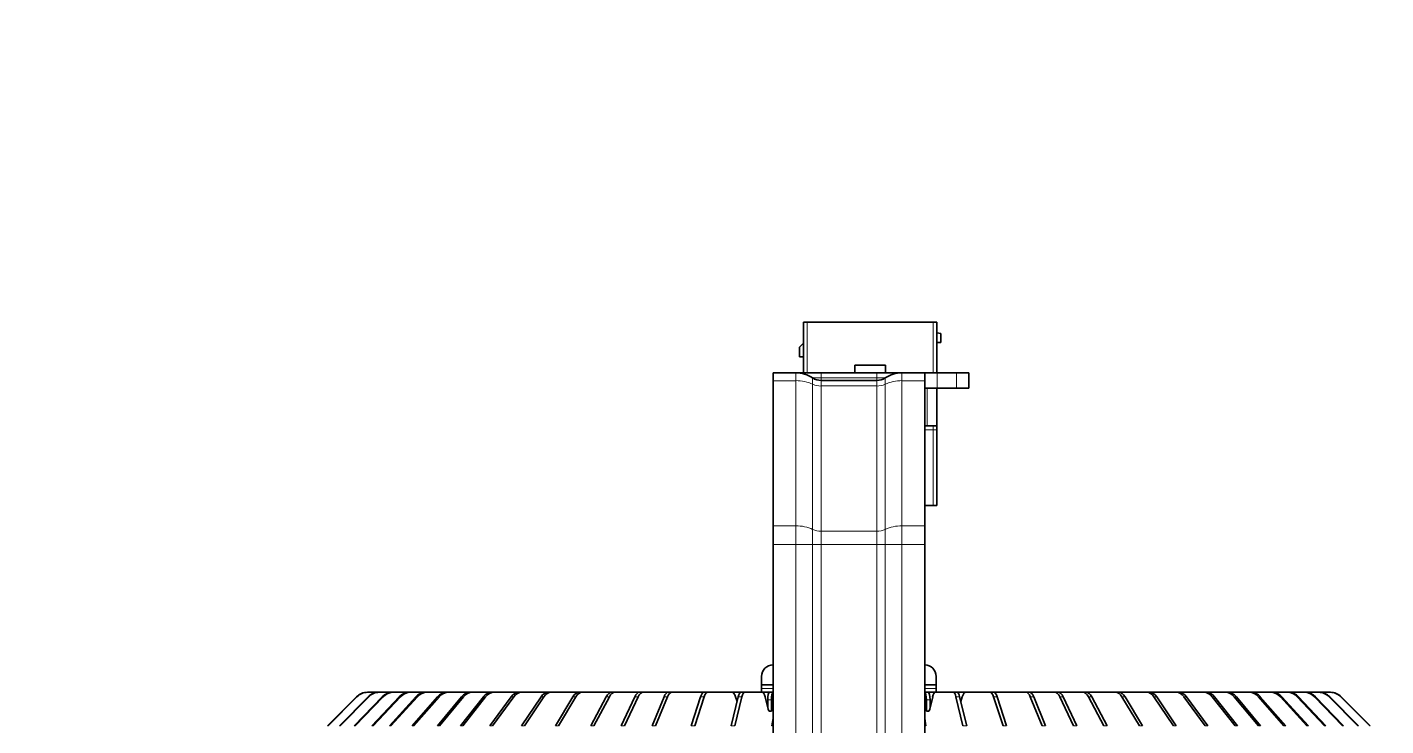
# Model space of a CAD drawing. Header units: inches. Extents: x 258415 to 640093, y 441672 to 945769.
# Drawn here: x 329174.9 to 329353.9, y 462837.5 to 462929.6 of the extents above; entities that cross this region are included whole.
import ezdxf

# ---------------------------------------------------------------- set-up
doc = ezdxf.new("R2010")
doc.units = ezdxf.units.IN
doc.header["$MEASUREMENT"] = 0
for name, color, linetype in [('CQ Light Elevation', 4, 'Continuous'), ('CQ section wall', 3, 'Continuous'), ('CQ Wall hatch_CHB', 8, 'Continuous'), ('CQ_callout', 34, 'Continuous')]:
    doc.layers.add(name, color=color, linetype=linetype)
doc.layers.add('CQ Lighting', color=5, linetype='Continuous', lineweight=0)
doc.styles.get("Standard").update_dxf_attribs({"font": 'arial.ttf'})
doc.dimstyles.get("Standard").update_dxf_attribs({"dimtxt": 0.18, "dimasz": 0.18, "dimexe": 0.18, "dimexo": 0.0625, "dimgap": 0.09, "dimtad": 0, "dimtih": 1, "dimtoh": 1, "dimdec": 4, "dimzin": 0, "dimdsep": 46, "dimtxsty": 'Standard', "dimcen": 0.09, "dimadec": 0, "dimazin": 0, "dimtfac": 1, "dimtdec": 4, "dimtofl": 0, "dimtmove": 0, "dimatfit": 3, "dimfxl": 1, "dimtolj": 1, "dimtzin": 0, "dimarcsym": 0})

# ---------------------------------------------------------------- blocks, each defined once
blk = doc.blocks.new('section c and d ff12')
at = {"layer": 'CQ Wall hatch_CHB', "ltscale": 300, "extrusion": (1.65644e-08, -2.02966e-09, 1)}
h = blk.add_hatch(dxfattribs=at)
h.set_pattern_fill('AR-CONC', color=256, scale=10, angle=-13.9714, style=0)
h.set_pattern_definition([(36.028577, (7745.6, -14615.695), (68.0890203, -23.40695), [7.5, -82.5]), (341.028577, (7745.6, -14615.695), (4.696116, 76.343932), [6, -66]), (86.480021, (7751.27, -14617.646), (72.7851354, 52.936981), [6.374019, -70.114211]), (32.212777, (7750.43, -14596.29), (99.570572, -41.829513), [11.25, -123.75]), (82.664212, (7758.72, -14599.77), (114.220033, 71.96377), [9.561034, -105.171376]), (337.21274, (7750.43, -14596.29), (114.220033, 71.96377), [9, -99]), (7.028577, (7758.923, -14603.554), (48.2040844, -53.482392), [7.5, -82.5]), (312.028577, (7758.92, -14603.55), (41.119588, 64.495185), [6, -66]), (57.480021, (7762.94, -14608.01), (89.323671, 11.012793), [6.374019, -70.114211]), (23.5285767, (7745.598, -14615.695), (9.2173322, 32.010976), [0, -65.2, 0, -67, 0, -66.25]), (353.528577, (7745.598, -14615.695), (35.0512903, 31.9228578), [0, -38.2, 0, -63.7, 0, -25.25]), (313.5285767, (7723.957, -14610.311), (51.2584374, -15.0772595), [0, -25, 0, -78, 0, -103.5]), (303.528577, (7714.253, -14607.897), (59.0102484, -4.3659754), [0, -32.5, 0, -51.8, 0, -73.5])])
h.paths.add_polyline_path([(327558.05, 463573.85), (327558.05, 463323.85), (332240.08, 463323.85), (332240.08, 463573.85)])
h.paths.add_polyline_path([(327558.05, 459623.85), (327558.05, 459373.85), (332240.08, 459373.85), (332240.08, 459623.85)])
blk = doc.blocks.new('T.HC0E0.HQ12 side 1')
at = {"layer": 'CQ Lighting', "color": 1, "lineweight": 35, "ltscale": 0.0125}
for p, q in [((441484.04, 518985.62), (441484.54, 518985.62)), ((441501.14, 518985.62), (441501.64, 518985.62)), ((441501.64, 518982.92), (441502.14, 518982.92)), ((441484.04, 518981.02), (441483.54, 518981.02)), ((441501.64, 518971.92), (441501.64, 518971.42)), ((441501.14, 518961.42), (441501.64, 518961.42))]:
    blk.add_line(p, q, dxfattribs=at)
at = {"layer": 'CQ Lighting', "color": 1, "lineweight": 35, "ltscale": 0.1675}
for p, q in [((441484.04, 518985.62), (441484.04, 518978.92)), ((441501.64, 518985.62), (441501.64, 518978.92))]:
    blk.add_line(p, q, dxfattribs=at)
at = {"layer": 'CQ Lighting', "color": 1, "lineweight": 35, "ltscale": 0.415}
blk.add_line((441484.54, 518985.62), (441501.14, 518985.62), dxfattribs=at)
at = {"layer": 'CQ Lighting', "color": 1, "lineweight": 13, "ltscale": 0.1675}
for p, q in [((441484.54, 518985.62), (441484.54, 518978.92)), ((441501.14, 518985.62), (441501.14, 518978.92))]:
    blk.add_line(p, q, dxfattribs=at)
at = {"layer": 'CQ Lighting', "color": 1, "lineweight": 35, "ltscale": 0.012718}
blk.add_line((441502.14, 518984.12), (441501.64, 518984.21), dxfattribs=at)
at = {"layer": 'CQ Lighting', "color": 1, "lineweight": 35, "ltscale": 0.03}
blk.add_line((441502.14, 518982.92), (441502.14, 518984.12), dxfattribs=at)
at = {"layer": 'CQ Lighting', "color": 1, "lineweight": 35, "ltscale": 0.017678}
blk.add_line((441483.54, 518982.32), (441484.04, 518982.82), dxfattribs=at)
at = {"layer": 'CQ Lighting', "color": 1, "lineweight": 35, "ltscale": 0.0325}
blk.add_line((441483.54, 518981.02), (441483.54, 518982.32), dxfattribs=at)
at = {"layer": 'CQ Lighting', "color": 1, "lineweight": 35, "ltscale": 0.006126}
blk.add_line((441491.08, 518979.92), (441490.84, 518979.92), dxfattribs=at)
at = {"layer": 'CQ Lighting', "color": 1, "lineweight": 35, "ltscale": 0.025}
for p, q in [((441490.84, 518978.92), (441490.84, 518979.92)), ((441494.84, 518978.92), (441494.84, 518979.92)), ((441482.84, 518978.92), (441483.84, 518978.92)), ((441501.84, 518978.92), (441502.84, 518978.92))]:
    blk.add_line(p, q, dxfattribs=at)
at = {"layer": 'CQ Lighting', "color": 1, "lineweight": 35, "ltscale": 0.093874}
blk.add_line((441494.84, 518979.92), (441491.08, 518979.92), dxfattribs=at)
at = {"layer": 'CQ Lighting', "color": 1, "lineweight": 35, "ltscale": 0.075295}
for p, q in [((441483.05, 518978.92), (441480.04, 518978.92)), ((441500.04, 518978.92), (441497.03, 518978.92))]:
    blk.add_line(p, q, dxfattribs=at)
at = {"layer": 'CQ Lighting', "color": 1, "lineweight": 35, "ltscale": 0.025628}
for p, q in [((441480.04, 518977.89), (441480.04, 518978.92)), ((441500.04, 518977.89), (441500.04, 518978.92))]:
    blk.add_line(p, q, dxfattribs=at)
at = {"layer": 'CQ Lighting', "color": 1, "lineweight": 13, "ltscale": 0.075295}
for p, q in [((441480.04, 518977.89), (441483.05, 518977.89)), ((441497.03, 518977.89), (441500.04, 518977.89)), ((441483.05, 518958.77), (441480.04, 518958.77)), ((441500.04, 518958.77), (441497.03, 518958.77)), ((441480.04, 518956.3), (441483.05, 518956.3)), ((441497.03, 518956.3), (441500.04, 518956.3))]:
    blk.add_line(p, q, dxfattribs=at)
at = {"layer": 'CQ Lighting', "color": 1, "lineweight": 35, "ltscale": 0.478033}
for p, q in [((441480.04, 518977.89), (441480.04, 518958.77)), ((441500.04, 518977.89), (441500.04, 518958.77))]:
    blk.add_line(p, q, dxfattribs=at)
at = {"layer": 'CQ Lighting', "color": 1, "lineweight": 35, "ltscale": 0.082916}
for p, q in [((441486.37, 518978.92), (441483.05, 518978.92)), ((441497.03, 518978.92), (441493.71, 518978.92))]:
    blk.add_line(p, q, dxfattribs=at)
at = {"layer": 'CQ Lighting', "color": 1, "lineweight": 13, "ltscale": 0.025628}
for p, q in [((441483.05, 518978.92), (441483.05, 518977.89)), ((441497.03, 518977.89), (441497.03, 518978.92))]:
    blk.add_line(p, q, dxfattribs=at)
at = {"layer": 'CQ Lighting', "color": 1, "lineweight": 13, "ltscale": 0.478033}
for p, q in [((441483.05, 518977.89), (441483.05, 518958.77)), ((441497.03, 518958.77), (441497.03, 518977.89)), ((441485.26, 518977.42), (441485.26, 518958.3)), ((441486.37, 518958.06), (441486.37, 518977.19)), ((441493.71, 518977.19), (441493.71, 518958.06)), ((441494.82, 518958.3), (441494.82, 518977.42))]:
    blk.add_line(p, q, dxfattribs=at)
at = {"layer": 'CQ Lighting', "color": 1, "lineweight": 35, "ltscale": 0.005}
blk.add_line((441483.84, 518978.92), (441484.04, 518978.92), dxfattribs=at)
at = {"layer": 'CQ Lighting', "color": 1, "lineweight": 13, "ltscale": 0.027639}
for p, q in [((441486.37, 518978.25), (441485.26, 518978.25)), ((441494.82, 518978.25), (441493.71, 518978.25))]:
    blk.add_line(p, q, dxfattribs=at)
at = {"layer": 'CQ Lighting', "color": 1, "lineweight": 13, "ltscale": 0.020749}
for p, q in [((441485.26, 518978.25), (441485.26, 518977.42)), ((441494.82, 518977.42), (441494.82, 518978.25))]:
    blk.add_line(p, q, dxfattribs=at)
at = {"layer": 'CQ Lighting', "color": 1, "lineweight": 13, "ltscale": 0.016667}
for p, q in [((441486.37, 518978.25), (441486.37, 518978.92)), ((441493.71, 518978.25), (441493.71, 518978.92))]:
    blk.add_line(p, q, dxfattribs=at)
at = {"layer": 'CQ Lighting', "color": 1, "lineweight": 35, "ltscale": 0.183578}
for p, q in [((441493.71, 518978.92), (441486.37, 518978.92)), ((441486.37, 518977.92), (441493.71, 518977.92))]:
    blk.add_line(p, q, dxfattribs=at)
at = {"layer": 'CQ Lighting', "color": 1, "lineweight": 13, "ltscale": 0.008333}
for p, q in [((441486.37, 518978.25), (441486.37, 518977.92)), ((441493.71, 518978.25), (441493.71, 518977.92))]:
    blk.add_line(p, q, dxfattribs=at)
at = {"layer": 'CQ Lighting', "color": 1, "lineweight": 13, "ltscale": 0.183578}
for p, q in [((441493.71, 518978.25), (441486.37, 518978.25)), ((441486.37, 518977.19), (441493.71, 518977.19)), ((441486.37, 518958.06), (441493.71, 518958.06)), ((441486.37, 518956.3), (441493.71, 518956.3))]:
    blk.add_line(p, q, dxfattribs=at)
at = {"layer": 'CQ Lighting', "color": 1, "lineweight": 13, "ltscale": 0.018306}
for p, q in [((441486.37, 518977.92), (441486.37, 518977.19)), ((441493.71, 518977.19), (441493.71, 518977.92))]:
    blk.add_line(p, q, dxfattribs=at)
at = {"layer": 'CQ Lighting', "color": 1, "lineweight": 35, "ltscale": 0.040192}
for p, q in [((441501.65, 518978.92), (441500.04, 518978.92)), ((441505.84, 518978.92), (441504.23, 518978.92)), ((441501.65, 518976.92), (441500.04, 518976.92)), ((441505.84, 518976.92), (441504.23, 518976.92))]:
    blk.add_line(p, q, dxfattribs=at)
at = {"layer": 'CQ Lighting', "color": 1, "lineweight": 35, "ltscale": 0.004808}
blk.add_line((441501.65, 518978.92), (441501.84, 518978.92), dxfattribs=at)
at = {"layer": 'CQ Lighting', "color": 1, "lineweight": 13, "ltscale": 0.05}
for p, q in [((441501.65, 518976.92), (441501.65, 518978.92)), ((441504.23, 518976.92), (441504.23, 518978.92))]:
    blk.add_line(p, q, dxfattribs=at)
at = {"layer": 'CQ Lighting', "color": 1, "lineweight": 35, "ltscale": 0.064615}
for p, q in [((441501.65, 518978.92), (441504.23, 518978.92)), ((441501.65, 518976.92), (441504.23, 518976.92))]:
    blk.add_line(p, q, dxfattribs=at)
at = {"layer": 'CQ Lighting', "color": 1, "lineweight": 35, "ltscale": 0.05}
blk.add_line((441505.84, 518976.92), (441505.84, 518978.92), dxfattribs=at)
at = {"layer": 'CQ Lighting', "color": 1, "lineweight": 13, "ltscale": 0.125}
blk.add_line((441500.35, 518971.92), (441500.35, 518976.92), dxfattribs=at)
at = {"layer": 'CQ Lighting', "color": 1, "lineweight": 35, "ltscale": 0.125}
blk.add_line((441501.64, 518971.92), (441501.64, 518976.92), dxfattribs=at)
at = {"layer": 'CQ Lighting', "color": 1, "lineweight": 35, "ltscale": 0.007833}
blk.add_line((441500.35, 518971.92), (441500.04, 518971.92), dxfattribs=at)
at = {"layer": 'CQ Lighting', "color": 1, "lineweight": 13, "ltscale": 0.027501}
blk.add_line((441501.14, 518971.42), (441500.04, 518971.42), dxfattribs=at)
at = {"layer": 'CQ Lighting', "color": 1, "lineweight": 35, "ltscale": 0.032167}
blk.add_line((441501.64, 518971.92), (441500.35, 518971.92), dxfattribs=at)
at = {"layer": 'CQ Lighting', "color": 1, "lineweight": 13, "ltscale": 0.0125}
for p in [(441501.14, 518971.92), (441501.64, 518971.42)]:
    blk.add_line(p, (441501.14, 518971.42), dxfattribs=at)
at = {"layer": 'CQ Lighting', "color": 1, "lineweight": 13, "ltscale": 0.25}
blk.add_line((441501.14, 518971.42), (441501.14, 518961.42), dxfattribs=at)
at = {"layer": 'CQ Lighting', "color": 1, "lineweight": 35, "ltscale": 0.25}
blk.add_line((441501.64, 518971.42), (441501.64, 518961.42), dxfattribs=at)
at = {"layer": 'CQ Lighting', "color": 1, "lineweight": 35, "ltscale": 0.027501}
blk.add_line((441500.04, 518961.42), (441501.14, 518961.42), dxfattribs=at)
at = {"layer": 'CQ Lighting', "color": 1, "lineweight": 35, "ltscale": 0.061872}
for p, q in [((441480.04, 518956.3), (441480.04, 518958.77)), ((441500.04, 518956.3), (441500.04, 518958.77))]:
    blk.add_line(p, q, dxfattribs=at)
at = {"layer": 'CQ Lighting', "color": 1, "lineweight": 13, "ltscale": 0.061872}
for p, q in [((441483.05, 518958.77), (441483.05, 518956.3)), ((441497.03, 518956.3), (441497.03, 518958.77))]:
    blk.add_line(p, q, dxfattribs=at)
at = {"layer": 'CQ Lighting', "color": 1, "lineweight": 13, "ltscale": 0.050093}
for p, q in [((441485.26, 518958.3), (441485.26, 518956.3)), ((441494.82, 518956.3), (441494.82, 518958.3))]:
    blk.add_line(p, q, dxfattribs=at)
at = {"layer": 'CQ Lighting', "color": 1, "lineweight": 13, "ltscale": 0.044194}
for p, q in [((441486.37, 518958.06), (441486.37, 518956.3)), ((441493.71, 518956.3), (441493.71, 518958.06))]:
    blk.add_line(p, q, dxfattribs=at)
at = {"layer": 'CQ Lighting', "color": 1, "lineweight": 35}
for p, q in [((441480.04, 518956.3), (441480.04, 518875.92)), ((441500.04, 518875.92), (441500.04, 518956.3))]:
    blk.add_line(p, q, dxfattribs=at)
at = {"layer": 'CQ Lighting', "color": 1, "lineweight": 13, "ltscale": 0.055279}
for p, q in [((441485.26, 518956.3), (441483.05, 518956.3)), ((441497.03, 518956.3), (441494.82, 518956.3))]:
    blk.add_line(p, q, dxfattribs=at)
at = {"layer": 'CQ Lighting', "color": 1, "lineweight": 13}
for p, q in [((441483.05, 518956.3), (441483.05, 518925.75)), ((441485.26, 518956.3), (441485.26, 518925.75)), ((441486.37, 518925.75), (441486.37, 518956.3)), ((441493.71, 518956.3), (441493.71, 518925.75)), ((441494.82, 518925.75), (441494.82, 518956.3)), ((441497.03, 518925.75), (441497.03, 518956.3))]:
    blk.add_line(p, q, dxfattribs=at)
at = {"layer": 'CQ Lighting', "color": 1, "lineweight": 13, "ltscale": 0.027637}
for p, q in [((441485.26, 518956.3), (441486.37, 518956.3)), ((441493.71, 518956.3), (441494.82, 518956.3))]:
    blk.add_line(p, q, dxfattribs=at)
at = {"layer": 'CQ Lighting', "color": 1, "lineweight": 35, "ltscale": 0.0275}
for p, q in [((441478.54, 518937.82), (441478.54, 518938.92)), ((441501.54, 518938.92), (441501.54, 518937.82))]:
    blk.add_line(p, q, dxfattribs=at)
at = {"layer": 'CQ Lighting', "color": 1, "lineweight": 35, "ltscale": 0.001089}
for p, q in [((441426.61, 518936.82), (441426.57, 518936.82)), ((441553.47, 518936.82), (441553.51, 518936.82))]:
    blk.add_line(p, q, dxfattribs=at)
at = {"layer": 'CQ Lighting', "color": 1, "lineweight": 35, "ltscale": 0.036159}
for p, q in [((441428.06, 518936.82), (441426.61, 518936.82)), ((441552.02, 518936.82), (441553.47, 518936.82))]:
    blk.add_line(p, q, dxfattribs=at)
at = {"layer": 'CQ Lighting', "color": 1, "lineweight": 35, "ltscale": 0.002171}
for p, q in [((441428.14, 518936.82), (441428.06, 518936.82)), ((441551.94, 518936.82), (441552.02, 518936.82))]:
    blk.add_line(p, q, dxfattribs=at)
at = {"layer": 'CQ Lighting', "color": 1, "lineweight": 35, "ltscale": 0.044035}
for p, q in [((441429.91, 518936.82), (441428.14, 518936.82)), ((441550.17, 518936.82), (441551.94, 518936.82))]:
    blk.add_line(p, q, dxfattribs=at)
at = {"layer": 'CQ Lighting', "color": 1, "lineweight": 35, "ltscale": 0.003235}
for p, q in [((441430.03, 518936.82), (441429.91, 518936.82)), ((441550.04, 518936.82), (441550.17, 518936.82))]:
    blk.add_line(p, q, dxfattribs=at)
at = {"layer": 'CQ Lighting', "color": 1, "lineweight": 35, "ltscale": 0.051704}
for p, q in [((441432.1, 518936.82), (441430.03, 518936.82)), ((441547.98, 518936.82), (441550.04, 518936.82))]:
    blk.add_line(p, q, dxfattribs=at)
at = {"layer": 'CQ Lighting', "color": 1, "lineweight": 35, "ltscale": 0.004275}
blk.add_line((441432.27, 518936.82), (441432.1, 518936.82), dxfattribs=at)
at = {"layer": 'CQ Lighting', "color": 1, "lineweight": 35, "ltscale": 0.119439}
for p, q in [((441437.05, 518936.82), (441432.27, 518936.82)), ((441543.03, 518936.82), (441547.81, 518936.82))]:
    blk.add_line(p, q, dxfattribs=at)
at = {"layer": 'CQ Lighting', "color": 1, "lineweight": 35, "ltscale": 0.005084}
for p, q in [((441434.47, 518936.82), (441434.26, 518936.82)), ((441545.61, 518936.82), (441545.81, 518936.82))]:
    blk.add_line(p, q, dxfattribs=at)
at = {"layer": 'CQ Lighting', "color": 1, "lineweight": 35, "ltscale": 0.14194}
blk.add_line((441440.15, 518936.82), (441434.47, 518936.82), dxfattribs=at)
at = {"layer": 'CQ Lighting', "color": 1, "lineweight": 35, "ltscale": 0.00606}
for p, q in [((441437.29, 518936.82), (441437.05, 518936.82)), ((441542.79, 518936.82), (441543.03, 518936.82))]:
    blk.add_line(p, q, dxfattribs=at)
at = {"layer": 'CQ Lighting', "color": 1, "lineweight": 35, "ltscale": 0.141899}
for p, q in [((441442.97, 518936.82), (441437.29, 518936.82)), ((441537.11, 518936.82), (441542.79, 518936.82))]:
    blk.add_line(p, q, dxfattribs=at)
at = {"layer": 'CQ Lighting', "color": 1, "lineweight": 35, "ltscale": 0.00699}
for p, q in [((441440.42, 518936.82), (441440.15, 518936.82)), ((441539.65, 518936.82), (441539.93, 518936.82))]:
    blk.add_line(p, q, dxfattribs=at)
at = {"layer": 'CQ Lighting', "color": 1, "lineweight": 35, "ltscale": 0.204008}
for p, q in [((441448.58, 518936.82), (441440.42, 518936.82)), ((441531.49, 518936.82), (441539.65, 518936.82))]:
    blk.add_line(p, q, dxfattribs=at)
at = {"layer": 'CQ Lighting', "color": 1, "lineweight": 35, "ltscale": 0.007696}
for p, q in [((441443.28, 518936.82), (441442.97, 518936.82)), ((441536.8, 518936.82), (441537.11, 518936.82))]:
    blk.add_line(p, q, dxfattribs=at)
at = {"layer": 'CQ Lighting', "color": 1, "lineweight": 35, "ltscale": 0.193913}
for p, q in [((441451.03, 518936.82), (441443.28, 518936.82)), ((441529.04, 518936.82), (441536.8, 518936.82))]:
    blk.add_line(p, q, dxfattribs=at)
at = {"layer": 'CQ Lighting', "color": 1, "lineweight": 35, "ltscale": 0.008525}
for p, q in [((441446.91, 518936.82), (441446.57, 518936.82)), ((441533.17, 518936.82), (441533.51, 518936.82))]:
    blk.add_line(p, q, dxfattribs=at)
at = {"layer": 'CQ Lighting', "color": 1, "lineweight": 35, "ltscale": 0.179971}
for p, q in [((441454.11, 518936.82), (441446.91, 518936.82)), ((441525.97, 518936.82), (441533.17, 518936.82))]:
    blk.add_line(p, q, dxfattribs=at)
at = {"layer": 'CQ Lighting', "color": 1, "lineweight": 35, "ltscale": 0.009289}
for p, q in [((441450.79, 518936.82), (441450.42, 518936.82)), ((441529.29, 518936.82), (441529.66, 518936.82))]:
    blk.add_line(p, q, dxfattribs=at)
at = {"layer": 'CQ Lighting', "color": 1, "lineweight": 35, "ltscale": 0.164659}
for p, q in [((441457.38, 518936.82), (441450.79, 518936.82)), ((441522.7, 518936.82), (441529.29, 518936.82))]:
    blk.add_line(p, q, dxfattribs=at)
at = {"layer": 'CQ Lighting', "color": 1, "lineweight": 35, "ltscale": 0.009983}
for p, q in [((441454.9, 518936.82), (441454.5, 518936.82)), ((441525.18, 518936.82), (441525.58, 518936.82))]:
    blk.add_line(p, q, dxfattribs=at)
at = {"layer": 'CQ Lighting', "color": 1, "lineweight": 35, "ltscale": 0.148094}
for p, q in [((441460.82, 518936.82), (441454.9, 518936.82)), ((441519.25, 518936.82), (441525.18, 518936.82))]:
    blk.add_line(p, q, dxfattribs=at)
at = {"layer": 'CQ Lighting', "color": 1, "lineweight": 35, "ltscale": 0.010601}
for p, q in [((441459.22, 518936.82), (441458.79, 518936.82)), ((441520.86, 518936.82), (441521.29, 518936.82))]:
    blk.add_line(p, q, dxfattribs=at)
at = {"layer": 'CQ Lighting', "color": 1, "lineweight": 35, "ltscale": 0.130402}
for p, q in [((441464.43, 518936.82), (441459.22, 518936.82)), ((441515.65, 518936.82), (441520.86, 518936.82))]:
    blk.add_line(p, q, dxfattribs=at)
at = {"layer": 'CQ Lighting', "color": 1, "lineweight": 35, "ltscale": 0.011037}
for p, q in [((441462.91, 518936.82), (441462.47, 518936.82)), ((441517.17, 518936.82), (441517.61, 518936.82))]:
    blk.add_line(p, q, dxfattribs=at)
at = {"layer": 'CQ Lighting', "color": 1, "lineweight": 35, "ltscale": 0.115527}
for p, q in [((441467.53, 518936.82), (441462.91, 518936.82)), ((441512.55, 518936.82), (441517.17, 518936.82))]:
    blk.add_line(p, q, dxfattribs=at)
at = {"layer": 'CQ Lighting', "color": 1, "lineweight": 35, "ltscale": 0.011419}
for p, q in [((441466.71, 518936.82), (441466.25, 518936.82)), ((441513.37, 518936.82), (441513.83, 518936.82))]:
    blk.add_line(p, q, dxfattribs=at)
at = {"layer": 'CQ Lighting', "color": 1, "lineweight": 35, "ltscale": 0.100089}
for p, q in [((441470.71, 518936.82), (441466.71, 518936.82)), ((441509.37, 518936.82), (441513.37, 518936.82))]:
    blk.add_line(p, q, dxfattribs=at)
at = {"layer": 'CQ Lighting', "color": 1, "lineweight": 35, "ltscale": 0.006295}
for p, q in [((441470.96, 518936.82), (441470.71, 518936.82)), ((441470.96, 518936.82), (441470.71, 518936.82)), ((441470.96, 518936.82), (441470.71, 518936.82)), ((441470.96, 518936.82), (441470.71, 518936.82)), ((441470.96, 518936.82), (441470.71, 518936.82)), ((441470.96, 518936.82), (441470.71, 518936.82)), ((441470.96, 518936.82), (441470.71, 518936.82)), ((441470.96, 518936.82), (441470.71, 518936.82)), ((441470.96, 518936.82), (441470.71, 518936.82)), ((441470.96, 518936.82), (441470.71, 518936.82)), ((441470.96, 518936.82), (441470.71, 518936.82)), ((441470.96, 518936.82), (441470.71, 518936.82)), ((441470.96, 518936.82), (441470.71, 518936.82)), ((441509.12, 518936.82), (441509.37, 518936.82)), ((441509.12, 518936.82), (441509.37, 518936.82)), ((441509.12, 518936.82), (441509.37, 518936.82)), ((441509.12, 518936.82), (441509.37, 518936.82)), ((441509.12, 518936.82), (441509.37, 518936.82))]:
    blk.add_line(p, q, dxfattribs=at)
at = {"layer": 'CQ Lighting', "color": 1, "lineweight": 35, "ltscale": 0.011819}
for p, q in [((441471.43, 518936.82), (441470.96, 518936.82)), ((441508.64, 518936.82), (441509.12, 518936.82))]:
    blk.add_line(p, q, dxfattribs=at)
at = {"layer": 'CQ Lighting', "color": 1, "lineweight": 35, "ltscale": 0.080116}
for p, q in [((441474.64, 518936.82), (441471.43, 518936.82)), ((441505.44, 518936.82), (441508.64, 518936.82))]:
    blk.add_line(p, q, dxfattribs=at)
at = {"layer": 'CQ Lighting', "color": 1, "lineweight": 35, "ltscale": 0.028757}
for p, q in [((441475.79, 518936.82), (441474.64, 518936.82)), ((441475.79, 518936.82), (441474.64, 518936.82)), ((441475.79, 518936.82), (441474.64, 518936.82)), ((441475.79, 518936.82), (441474.64, 518936.82)), ((441475.79, 518936.82), (441474.64, 518936.82)), ((441475.79, 518936.82), (441474.64, 518936.82)), ((441475.79, 518936.82), (441474.64, 518936.82)), ((441475.79, 518936.82), (441474.64, 518936.82)), ((441475.79, 518936.82), (441474.64, 518936.82)), ((441475.79, 518936.82), (441474.64, 518936.82)), ((441475.79, 518936.82), (441474.64, 518936.82)), ((441475.79, 518936.82), (441474.64, 518936.82)), ((441475.79, 518936.82), (441474.64, 518936.82)), ((441475.79, 518936.82), (441474.64, 518936.82)), ((441504.29, 518936.82), (441505.44, 518936.82)), ((441504.29, 518936.82), (441505.44, 518936.82)), ((441504.29, 518936.82), (441505.44, 518936.82)), ((441504.29, 518936.82), (441505.44, 518936.82)), ((441504.29, 518936.82), (441505.44, 518936.82)), ((441504.29, 518936.82), (441505.44, 518936.82)), ((441504.29, 518936.82), (441505.44, 518936.82)), ((441504.29, 518936.82), (441505.44, 518936.82)), ((441504.29, 518936.82), (441505.44, 518936.82)), ((441504.29, 518936.82), (441505.44, 518936.82)), ((441504.29, 518936.82), (441505.44, 518936.82))]:
    blk.add_line(p, q, dxfattribs=at)
at = {"layer": 'CQ Lighting', "color": 1, "lineweight": 35, "ltscale": 0.012129}
for p, q in [((441476.27, 518936.82), (441475.79, 518936.82)), ((441503.8, 518936.82), (441504.29, 518936.82))]:
    blk.add_line(p, q, dxfattribs=at)
at = {"layer": 'CQ Lighting', "color": 1, "lineweight": 35, "ltscale": 0.059532}
for p, q in [((441478.66, 518936.82), (441476.27, 518936.82)), ((441501.42, 518936.82), (441503.8, 518936.82))]:
    blk.add_line(p, q, dxfattribs=at)
at = {"layer": 'CQ Lighting', "color": 1, "lineweight": 35, "ltscale": 0.012064}
for p, q in [((441478.54, 518937.34), (441478.54, 518937.82)), ((441501.54, 518937.82), (441501.54, 518937.34))]:
    blk.add_line(p, q, dxfattribs=at)
at = {"layer": 'CQ Lighting', "color": 1, "lineweight": 35, "ltscale": 0.037499}
blk.add_line((441478.54, 518937.82), (441480.04, 518937.82), dxfattribs=at)
at = {"layer": 'CQ Lighting', "color": 1, "lineweight": 13, "ltscale": 0.037499}
blk.add_line((441478.54, 518937.34), (441480.04, 518937.34), dxfattribs=at)
at = {"layer": 'CQ Lighting', "color": 1, "lineweight": 35, "ltscale": 0.012936}
blk.add_line((441478.54, 518937.34), (441478.54, 518936.82), dxfattribs=at)
at = {"layer": 'CQ Lighting', "color": 1, "lineweight": 35, "ltscale": 0.034601}
blk.add_line((441480.04, 518936.82), (441478.66, 518936.82), dxfattribs=at)
blk.add_line((441480.04, 518936.82), (441478.66, 518936.82), dxfattribs=at)
blk.add_line((441480.04, 518936.82), (441478.66, 518936.82), dxfattribs=at)
blk.add_line((441480.04, 518936.82), (441478.66, 518936.82), dxfattribs=at)
blk.add_line((441480.04, 518936.82), (441478.66, 518936.82), dxfattribs=at)
blk.add_line((441480.04, 518936.82), (441478.66, 518936.82), dxfattribs=at)
blk.add_line((441480.04, 518936.82), (441478.66, 518936.82), dxfattribs=at)
blk.add_line((441480.04, 518936.82), (441478.66, 518936.82), dxfattribs=at)
blk.add_line((441480.04, 518936.82), (441478.66, 518936.82), dxfattribs=at)
blk.add_line((441480.04, 518936.82), (441478.66, 518936.82), dxfattribs=at)
blk.add_line((441480.04, 518936.82), (441478.66, 518936.82), dxfattribs=at)
blk.add_line((441480.04, 518936.82), (441478.66, 518936.82), dxfattribs=at)
blk.add_line((441480.04, 518936.82), (441478.66, 518936.82), dxfattribs=at)
blk.add_line((441480.04, 518936.82), (441478.66, 518936.82), dxfattribs=at)
blk.add_line((441480.04, 518936.82), (441478.66, 518936.82), dxfattribs=at)
at = {"layer": 'CQ Lighting', "color": 1, "lineweight": 35, "ltscale": 0.011479}
blk.add_line((441479.58, 518936.82), (441480.04, 518936.82), dxfattribs=at)
at = {"layer": 'CQ Lighting', "color": 1, "lineweight": 35, "ltscale": 0.037501}
blk.add_line((441500.04, 518937.82), (441501.54, 518937.82), dxfattribs=at)
at = {"layer": 'CQ Lighting', "color": 1, "lineweight": 13, "ltscale": 0.037501}
blk.add_line((441500.04, 518937.34), (441501.54, 518937.34), dxfattribs=at)
at = {"layer": 'CQ Lighting', "color": 1, "lineweight": 35, "ltscale": 0.034602}
blk.add_line((441500.04, 518936.82), (441501.42, 518936.82), dxfattribs=at)
blk.add_line((441500.04, 518936.82), (441501.42, 518936.82), dxfattribs=at)
blk.add_line((441500.04, 518936.82), (441501.42, 518936.82), dxfattribs=at)
blk.add_line((441500.04, 518936.82), (441501.42, 518936.82), dxfattribs=at)
blk.add_line((441500.04, 518936.82), (441501.42, 518936.82), dxfattribs=at)
blk.add_line((441500.04, 518936.82), (441501.42, 518936.82), dxfattribs=at)
blk.add_line((441500.04, 518936.82), (441501.42, 518936.82), dxfattribs=at)
blk.add_line((441500.04, 518936.82), (441501.42, 518936.82), dxfattribs=at)
blk.add_line((441500.04, 518936.82), (441501.42, 518936.82), dxfattribs=at)
blk.add_line((441500.04, 518936.82), (441501.42, 518936.82), dxfattribs=at)
blk.add_line((441500.04, 518936.82), (441501.42, 518936.82), dxfattribs=at)
blk.add_line((441500.04, 518936.82), (441501.42, 518936.82), dxfattribs=at)
blk.add_line((441500.04, 518936.82), (441501.42, 518936.82), dxfattribs=at)
blk.add_line((441500.04, 518936.82), (441501.42, 518936.82), dxfattribs=at)
blk.add_line((441500.04, 518936.82), (441501.42, 518936.82), dxfattribs=at)
at = {"layer": 'CQ Lighting', "color": 1, "lineweight": 35, "ltscale": 0.01148}
blk.add_line((441500.5, 518936.82), (441500.04, 518936.82), dxfattribs=at)
at = {"layer": 'CQ Lighting', "color": 1, "lineweight": 35, "ltscale": 0.012937}
blk.add_line((441501.54, 518937.34), (441501.54, 518936.82), dxfattribs=at)
at = {"layer": 'CQ Lighting', "color": 1, "lineweight": 35, "ltscale": 0.028758}
blk.add_line((441504.29, 518936.82), (441505.44, 518936.82), dxfattribs=at)
blk.add_line((441504.29, 518936.82), (441505.44, 518936.82), dxfattribs=at)
blk.add_line((441504.29, 518936.82), (441505.44, 518936.82), dxfattribs=at)
at = {"layer": 'CQ Lighting', "color": 1, "lineweight": 35, "ltscale": 0.006296}
blk.add_line((441509.12, 518936.82), (441509.37, 518936.82), dxfattribs=at)
blk.add_line((441509.12, 518936.82), (441509.37, 518936.82), dxfattribs=at)
blk.add_line((441509.12, 518936.82), (441509.37, 518936.82), dxfattribs=at)
blk.add_line((441509.12, 518936.82), (441509.37, 518936.82), dxfattribs=at)
blk.add_line((441509.12, 518936.82), (441509.37, 518936.82), dxfattribs=at)
blk.add_line((441509.12, 518936.82), (441509.37, 518936.82), dxfattribs=at)
blk.add_line((441509.12, 518936.82), (441509.37, 518936.82), dxfattribs=at)
blk.add_line((441509.12, 518936.82), (441509.37, 518936.82), dxfattribs=at)
at = {"layer": 'CQ Lighting', "color": 1, "lineweight": 35, "ltscale": 0.141941}
blk.add_line((441539.93, 518936.82), (441545.61, 518936.82), dxfattribs=at)
at = {"layer": 'CQ Lighting', "color": 1, "lineweight": 35, "ltscale": 0.004276}
blk.add_line((441547.81, 518936.82), (441547.98, 518936.82), dxfattribs=at)
at = {"layer": 'CQ Lighting', "color": 1, "lineweight": 35, "ltscale": 0.135098}
for p, q in [((441425.16, 518936.23), (441421.34, 518932.4)), ((441425.16, 518936.23), (441421.34, 518932.4)), ((441425.2, 518936.23), (441421.39, 518932.4)), ((441554.88, 518936.23), (441558.69, 518932.4)), ((441554.92, 518936.23), (441558.73, 518932.4)), ((441554.92, 518936.23), (441558.73, 518932.4))]:
    blk.add_line(p, q, dxfattribs=at)
at = {"layer": 'CQ Lighting', "color": 1, "lineweight": 35, "ltscale": 0.134331}
for p, q in [((441426.66, 518936.23), (441422.89, 518932.4)), ((441426.75, 518936.23), (441422.98, 518932.4)), ((441553.33, 518936.23), (441557.1, 518932.4)), ((441553.41, 518936.23), (441557.18, 518932.4))]:
    blk.add_line(p, q, dxfattribs=at)
at = {"layer": 'CQ Lighting', "color": 1, "lineweight": 35, "ltscale": 0.133069}
for p, q in [((441428.54, 518936.23), (441424.84, 518932.4)), ((441428.67, 518936.23), (441424.97, 518932.4)), ((441551.41, 518936.23), (441555.11, 518932.4)), ((441551.54, 518936.23), (441555.24, 518932.4))]:
    blk.add_line(p, q, dxfattribs=at)
at = {"layer": 'CQ Lighting', "color": 1, "lineweight": 13, "ltscale": 0.001089}
for p, q in [((441425.2, 518936.23), (441425.16, 518936.23)), ((441554.88, 518936.23), (441554.92, 518936.23)), ((441421.39, 518932.4), (441421.34, 518932.4)), ((441558.69, 518932.4), (441558.73, 518932.4))]:
    blk.add_line(p, q, dxfattribs=at)
at = {"layer": 'CQ Lighting', "color": 1, "lineweight": 13, "ltscale": 0.002171}
for p, q in [((441426.75, 518936.23), (441426.66, 518936.23)), ((441553.33, 518936.23), (441553.41, 518936.23)), ((441422.98, 518932.4), (441422.89, 518932.4)), ((441557.1, 518932.4), (441557.18, 518932.4))]:
    blk.add_line(p, q, dxfattribs=at)
at = {"layer": 'CQ Lighting', "color": 1, "lineweight": 35, "ltscale": 0.131337}
for p, q in [((441430.77, 518936.23), (441427.18, 518932.4)), ((441430.94, 518936.23), (441427.35, 518932.4)), ((441549.13, 518936.23), (441552.73, 518932.4)), ((441549.31, 518936.23), (441552.9, 518932.4))]:
    blk.add_line(p, q, dxfattribs=at)
at = {"layer": 'CQ Lighting', "color": 1, "lineweight": 13, "ltscale": 0.003235}
for p, q in [((441428.67, 518936.23), (441428.54, 518936.23)), ((441551.41, 518936.23), (441551.54, 518936.23)), ((441424.97, 518932.4), (441424.84, 518932.4))]:
    blk.add_line(p, q, dxfattribs=at)
at = {"layer": 'CQ Lighting', "color": 1, "lineweight": 35, "ltscale": 0.129637}
for p, q in [((441432.97, 518936.23), (441429.47, 518932.4)), ((441546.9, 518936.23), (441550.4, 518932.4)), ((441547.11, 518936.23), (441550.6, 518932.4))]:
    blk.add_line(p, q, dxfattribs=at)
at = {"layer": 'CQ Lighting', "color": 1, "lineweight": 35, "ltscale": 0.129636}
blk.add_line((441433.18, 518936.23), (441429.68, 518932.4), dxfattribs=at)
at = {"layer": 'CQ Lighting', "color": 1, "lineweight": 13, "ltscale": 0.004275}
for p, q in [((441430.94, 518936.23), (441430.77, 518936.23)), ((441549.13, 518936.23), (441549.31, 518936.23)), ((441427.35, 518932.4), (441427.18, 518932.4)), ((441552.73, 518932.4), (441552.9, 518932.4))]:
    blk.add_line(p, q, dxfattribs=at)
at = {"layer": 'CQ Lighting', "color": 1, "lineweight": 35, "ltscale": 0.127153}
for p, q in [((441435.81, 518936.23), (441432.47, 518932.4)), ((441436.06, 518936.23), (441432.71, 518932.4)), ((441544.02, 518936.23), (441547.37, 518932.4)), ((441544.26, 518936.23), (441547.61, 518932.4))]:
    blk.add_line(p, q, dxfattribs=at)
at = {"layer": 'CQ Lighting', "color": 1, "lineweight": 13, "ltscale": 0.005084}
for p, q in [((441433.18, 518936.23), (441432.97, 518936.23)), ((441546.9, 518936.23), (441547.11, 518936.23)), ((441429.68, 518932.4), (441429.47, 518932.4)), ((441550.4, 518932.4), (441550.6, 518932.4))]:
    blk.add_line(p, q, dxfattribs=at)
at = {"layer": 'CQ Lighting', "color": 1, "lineweight": 35, "ltscale": 0.124325}
for p, q in [((441438.97, 518936.23), (441435.8, 518932.4)), ((441439.25, 518936.23), (441436.08, 518932.4)), ((441540.83, 518936.23), (441544, 518932.4)), ((441541.11, 518936.23), (441544.28, 518932.4))]:
    blk.add_line(p, q, dxfattribs=at)
at = {"layer": 'CQ Lighting', "color": 1, "lineweight": 13, "ltscale": 0.00606}
for p, q in [((441436.06, 518936.23), (441435.81, 518936.23)), ((441544.02, 518936.23), (441544.26, 518936.23)), ((441432.71, 518932.4), (441432.47, 518932.4)), ((441547.37, 518932.4), (441547.61, 518932.4))]:
    blk.add_line(p, q, dxfattribs=at)
at = {"layer": 'CQ Lighting', "color": 1, "lineweight": 35, "ltscale": 0.121856}
for p, q in [((441441.86, 518936.23), (441438.84, 518932.4)), ((441442.16, 518936.23), (441439.15, 518932.4)), ((441537.92, 518936.23), (441540.93, 518932.4)), ((441538.22, 518936.23), (441541.24, 518932.4))]:
    blk.add_line(p, q, dxfattribs=at)
at = {"layer": 'CQ Lighting', "color": 1, "lineweight": 13, "ltscale": 0.00699}
for p, q in [((441439.25, 518936.23), (441438.97, 518936.23)), ((441540.83, 518936.23), (441541.11, 518936.23)), ((441436.08, 518932.4), (441435.8, 518932.4)), ((441544, 518932.4), (441544.28, 518932.4))]:
    blk.add_line(p, q, dxfattribs=at)
at = {"layer": 'CQ Lighting', "color": 1, "lineweight": 13, "ltscale": 0.007696}
for p, q in [((441442.16, 518936.23), (441441.86, 518936.23)), ((441537.92, 518936.23), (441538.22, 518936.23)), ((441439.15, 518932.4), (441438.84, 518932.4)), ((441540.93, 518932.4), (441541.24, 518932.4))]:
    blk.add_line(p, q, dxfattribs=at)
at = {"layer": 'CQ Lighting', "color": 1, "lineweight": 35, "ltscale": 0.118576}
for p, q in [((441445.53, 518936.23), (441442.73, 518932.4)), ((441445.87, 518936.23), (441443.07, 518932.4)), ((441534.2, 518936.23), (441537, 518932.4)), ((441534.55, 518936.23), (441537.35, 518932.4))]:
    blk.add_line(p, q, dxfattribs=at)
at = {"layer": 'CQ Lighting', "color": 1, "lineweight": 13, "ltscale": 0.008525}
for p, q in [((441445.87, 518936.23), (441445.53, 518936.23)), ((441534.2, 518936.23), (441534.55, 518936.23)), ((441443.07, 518932.4), (441442.73, 518932.4)), ((441537, 518932.4), (441537.35, 518932.4))]:
    blk.add_line(p, q, dxfattribs=at)
at = {"layer": 'CQ Lighting', "color": 1, "lineweight": 35, "ltscale": 0.115161}
for p, q in [((441449.47, 518936.23), (441446.91, 518932.4)), ((441449.84, 518936.23), (441447.28, 518932.4)), ((441530.23, 518936.23), (441532.8, 518932.4)), ((441530.61, 518936.23), (441533.17, 518932.4))]:
    blk.add_line(p, q, dxfattribs=at)
at = {"layer": 'CQ Lighting', "color": 1, "lineweight": 13, "ltscale": 0.009289}
for p, q in [((441449.84, 518936.23), (441449.47, 518936.23)), ((441530.23, 518936.23), (441530.61, 518936.23)), ((441447.28, 518932.4), (441446.91, 518932.4)), ((441532.8, 518932.4), (441533.17, 518932.4))]:
    blk.add_line(p, q, dxfattribs=at)
at = {"layer": 'CQ Lighting', "color": 1, "lineweight": 35, "ltscale": 0.111706}
for p, q in [((441453.65, 518936.23), (441451.35, 518932.4)), ((441454.05, 518936.23), (441451.75, 518932.4)), ((441526.03, 518936.23), (441528.33, 518932.4)), ((441526.43, 518936.23), (441528.73, 518932.4))]:
    blk.add_line(p, q, dxfattribs=at)
at = {"layer": 'CQ Lighting', "color": 1, "lineweight": 13, "ltscale": 0.009983}
for p, q in [((441454.05, 518936.23), (441453.65, 518936.23)), ((441526.03, 518936.23), (441526.43, 518936.23)), ((441451.75, 518932.4), (441451.35, 518932.4)), ((441528.33, 518932.4), (441528.73, 518932.4))]:
    blk.add_line(p, q, dxfattribs=at)
at = {"layer": 'CQ Lighting', "color": 1, "lineweight": 35, "ltscale": 0.108319}
for p, q in [((441458.04, 518936.23), (441456.01, 518932.4)), ((441458.47, 518936.23), (441456.44, 518932.4)), ((441521.61, 518936.23), (441523.64, 518932.4)), ((441522.04, 518936.23), (441524.07, 518932.4))]:
    blk.add_line(p, q, dxfattribs=at)
at = {"layer": 'CQ Lighting', "color": 1, "lineweight": 13, "ltscale": 0.010601}
for p, q in [((441458.47, 518936.23), (441458.04, 518936.23)), ((441521.61, 518936.23), (441522.04, 518936.23)), ((441456.44, 518932.4), (441456.01, 518932.4)), ((441523.64, 518932.4), (441524.07, 518932.4))]:
    blk.add_line(p, q, dxfattribs=at)
at = {"layer": 'CQ Lighting', "color": 1, "lineweight": 35, "ltscale": 0.105733}
for p, q in [((441461.81, 518936.23), (441460.01, 518932.4)), ((441518.27, 518936.23), (441520.07, 518932.4))]:
    blk.add_line(p, q, dxfattribs=at)
at = {"layer": 'CQ Lighting', "color": 1, "lineweight": 35, "ltscale": 0.105734}
for p, q in [((441462.25, 518936.23), (441460.45, 518932.4)), ((441517.83, 518936.23), (441519.63, 518932.4))]:
    blk.add_line(p, q, dxfattribs=at)
at = {"layer": 'CQ Lighting', "color": 1, "lineweight": 13, "ltscale": 0.011037}
for p, q in [((441462.25, 518936.23), (441461.81, 518936.23)), ((441517.83, 518936.23), (441518.27, 518936.23)), ((441460.45, 518932.4), (441460.01, 518932.4)), ((441519.63, 518932.4), (441520.07, 518932.4))]:
    blk.add_line(p, q, dxfattribs=at)
at = {"layer": 'CQ Lighting', "color": 1, "lineweight": 35, "ltscale": 0.103325}
for p, q in [((441465.67, 518936.23), (441464.12, 518932.4)), ((441466.13, 518936.23), (441464.57, 518932.4)), ((441513.95, 518936.23), (441515.51, 518932.4)), ((441514.4, 518936.23), (441515.96, 518932.4))]:
    blk.add_line(p, q, dxfattribs=at)
at = {"layer": 'CQ Lighting', "color": 1, "lineweight": 13, "ltscale": 0.011419}
for p, q in [((441466.13, 518936.23), (441465.67, 518936.23)), ((441513.95, 518936.23), (441514.4, 518936.23)), ((441464.57, 518932.4), (441464.12, 518932.4)), ((441515.51, 518932.4), (441515.96, 518932.4))]:
    blk.add_line(p, q, dxfattribs=at)
at = {"layer": 'CQ Lighting', "color": 1, "lineweight": 35, "ltscale": 0.100655}
for p, q in [((441470.5, 518936.23), (441469.25, 518932.4)), ((441470.97, 518936.23), (441469.73, 518932.4)), ((441509.11, 518936.23), (441510.35, 518932.4)), ((441509.58, 518936.23), (441510.82, 518932.4))]:
    blk.add_line(p, q, dxfattribs=at)
at = {"layer": 'CQ Lighting', "color": 1, "lineweight": 13, "ltscale": 0.011819}
for p, q in [((441470.97, 518936.23), (441470.5, 518936.23)), ((441509.11, 518936.23), (441509.58, 518936.23)), ((441469.73, 518932.4), (441469.25, 518932.4)), ((441510.35, 518932.4), (441510.82, 518932.4))]:
    blk.add_line(p, q, dxfattribs=at)
at = {"layer": 'CQ Lighting', "color": 1, "lineweight": 35, "ltscale": 0.098472}
for p, q in [((441475.45, 518936.23), (441474.52, 518932.4)), ((441475.93, 518936.23), (441475.01, 518932.4)), ((441504.15, 518936.23), (441505.07, 518932.4)), ((441504.63, 518936.23), (441505.56, 518932.4))]:
    blk.add_line(p, q, dxfattribs=at)
at = {"layer": 'CQ Lighting', "color": 1, "lineweight": 35, "ltscale": 0.01611}
blk.add_line((441475.1, 518936.23), (441475.3, 518935.62), dxfattribs=at)
at = {"layer": 'CQ Lighting', "color": 1, "lineweight": 13, "ltscale": 0.012129}
for p, q in [((441475.93, 518936.23), (441475.45, 518936.23)), ((441479.34, 518935.82), (441479.82, 518935.82)), ((441500.74, 518935.82), (441500.26, 518935.82)), ((441504.15, 518936.23), (441504.63, 518936.23)), ((441475.01, 518932.4), (441474.52, 518932.4)), ((441505.07, 518932.4), (441505.56, 518932.4))]:
    blk.add_line(p, q, dxfattribs=at)
at = {"layer": 'CQ Lighting', "color": 1, "lineweight": 35, "ltscale": 0.041702}
for p, q in [((441479, 518936.23), (441479.39, 518934.61)), ((441501.08, 518936.23), (441500.69, 518934.61))]:
    blk.add_line(p, q, dxfattribs=at)
at = {"layer": 'CQ Lighting', "color": 1, "lineweight": 35, "ltscale": 0.024865}
for p, q in [((441479.34, 518935.82), (441479.34, 518934.82)), ((441500.74, 518935.82), (441500.74, 518934.82))]:
    blk.add_line(p, q, dxfattribs=at)
at = {"layer": 'CQ Lighting', "color": 1, "lineweight": 35, "ltscale": 0.0375}
for p, q in [((441479.82, 518935.82), (441479.82, 518934.32)), ((441500.26, 518935.82), (441500.26, 518934.32))]:
    blk.add_line(p, q, dxfattribs=at)
at = {"layer": 'CQ Lighting', "color": 1, "lineweight": 35, "ltscale": 0.016111}
blk.add_line((441504.98, 518936.23), (441504.78, 518935.62), dxfattribs=at)
at = {"layer": 'CQ Lighting', "color": 1, "lineweight": 35, "ltscale": 0.006567}
for p, q in [((441479.82, 518934.32), (441479.56, 518934.32)), ((441500.26, 518934.32), (441500.52, 518934.32))]:
    blk.add_line(p, q, dxfattribs=at)
at = {"layer": 'CQ Lighting', "color": 1, "lineweight": 35, "ltscale": 0.024879}
blk.add_line((441480.04, 518933.39), (441479.89, 518932.4), dxfattribs=at)
at = {"layer": 'CQ Lighting', "color": 1, "lineweight": 35, "ltscale": 0.024882}
blk.add_line((441500.04, 518933.39), (441500.19, 518932.4), dxfattribs=at)
at = {"layer": 'CQ Lighting', "color": 1, "lineweight": 13, "ltscale": 0.003845}
for p, q in [((441480.04, 518932.4), (441479.89, 518932.4)), ((441500.04, 518932.4), (441500.19, 518932.4))]:
    blk.add_line(p, q, dxfattribs=at)
at = {"layer": 'CQ Lighting', "color": 1, "lineweight": 13, "ltscale": 0.003236}
blk.add_line((441555.11, 518932.4), (441555.24, 518932.4), dxfattribs=at)
at = {"layer": 'CQ Lighting', "color": 1, "lineweight": 35}
for centre, radius, start, end in [((441483.05, 518974.92), 4, 56.4421, 90.0006), ((441486.37, 518979.92), 2, 236.4439, 269.9988), ((441493.71, 518979.92), 2, 270.0012, 303.5561), ((441497.03, 518974.92), 4, 89.9994, 123.5579), ((441480.04, 518938.92), 1.5, 90, 180), ((441500.04, 518938.92), 1.5, 0, 90)]:
    blk.add_arc(centre, radius, start, end, dxfattribs=at)
at = {"layer": 'CQ Lighting', "color": 1, "lineweight": 13}
for centre, start, end in [((441486.35, 518979.81), 245.6187, 270.4617), ((441493.73, 518979.81), 269.5383, 294.3813), ((441486.35, 518960.69), 245.6228, 270.4618), ((441493.73, 518960.69), 269.5382, 294.3772)]:
    blk.add_arc(centre, 2.63, start, end, dxfattribs=at)
for centre, ratio, start_param, end_param in [((441483.05, 518975.07), 0.706924, 0.985239, 1.571092), ((441497.03, 518975.07), 0.706924, 1.570501, 2.156353), ((441483.05, 518955.94), 0.706987, 0.98524, 1.571092), ((441497.03, 518955.94), 0.706987, 1.5705, 2.156353)]:
    blk.add_ellipse(centre, major_axis=(4, 0), ratio=ratio, start_param=start_param, end_param=end_param, dxfattribs=at)
at = {"layer": 'CQ Lighting', "color": 1, "lineweight": 35}
for centre, major_axis, ratio, start_param, end_param in [((441426.57, 518934.82), (0, 2), 0.996195, 6.283185, 7.068583), ((441426.57, 518934.82), (0, -2), 0.996195, 3.141593, 3.926991), ((441426.61, 518934.82), (0, 2), 0.996195, 6.283185, 7.068583), ((441428.06, 518934.82), (0, 2), 0.984808, 6.283185, 7.068583), ((441428.14, 518934.82), (0, 2), 0.984808, 6.283185, 7.068583), ((441429.91, 518934.82), (0, 2), 0.965926, 6.283185, 7.068583), ((441430.03, 518934.82), (0, 2), 0.965926, 6.283185, 7.068583), ((441429.91, 518934.82), (0, -2), 0.965926, 3.141593, 3.147136), ((441432.1, 518934.82), (0, 2), 0.939693, 0, 0.785398), ((441432.27, 518934.82), (0, 2), 0.939693, 0, 0.785398), ((441432.1, 518934.82), (0, -2), 0.939693, 3.141593, 3.147677), ((441434.26, 518934.82), (0, 2), 0.913545, 0, 0.785398), ((441434.47, 518934.82), (0, 2), 0.913545, 0, 0.785398), ((441437.05, 518934.82), (0, 2), 0.87462, 6.283185, 7.068583), ((441437.29, 518934.82), (0, 2), 0.87462, 0, 0.785398), ((441437.75, 518934.82), (0, -2), 0.984808, 3.136572, 3.141593), ((441437.84, 518934.82), (0, -2), 0.984808, 3.135317, 3.141593), ((441440.15, 518934.82), (0, 2), 0.829038, 0, 0.785398), ((441440.42, 518934.82), (0, 2), 0.829038, 0, 0.785398), ((441439.41, 518934.82), (0, -2), 0.965926, 3.136041, 3.141593), ((441439.54, 518934.82), (0, -2), 0.965926, 3.135167, 3.141593), ((441441.35, 518934.82), (0, -2), 0.939693, 3.135593, 3.141593), ((441441.52, 518934.82), (0, -2), 0.939693, 3.134748, 3.141593), ((441442.97, 518934.82), (0, 2), 0.788011, 0, 0.785398), ((441443.28, 518934.82), (0, 2), 0.788011, 0, 0.785398), ((441446.57, 518934.82), (0, 2), 0.731354, 6.283185, 7.068583), ((441446.91, 518934.82), (0, 2), 0.731354, 6.283185, 7.068583), ((441450.42, 518934.82), (0, 2), 0.669131, 0, 0.785398), ((441450.79, 518934.82), (0, 2), 0.669131, 0, 0.785398), ((441454.5, 518934.82), (0, 2), 0.601815, 0, 0.785398), ((441454.9, 518934.82), (0, 2), 0.601815, 0, 0.785398), ((441458.79, 518934.82), (0, 2), 0.529919, 6.283185, 7.068583), ((441459.22, 518934.82), (0, 2), 0.529919, 6.283185, 7.068583), ((441462.47, 518934.82), (0, 2), 0.469472, 0, 0.785398), ((441462.91, 518934.82), (0, 2), 0.469472, 0, 0.785398), ((441466.25, 518934.82), (0, 2), 0.406737, 0, 0.785398), ((441466.71, 518934.82), (0, 2), 0.406737, 0, 0.785398), ((441470.96, 518934.82), (0, 2), 0.325568, 0, 0.785398), ((441470.71, 518934.82), (0, 2), 0.406737, 6.110392, 6.283185), ((441471.43, 518934.82), (0, 2), 0.325568, 0, 0.785398), ((441474.64, 518934.82), (0, 2), 0.325568, 5.497787, 6.283185), ((441475.79, 518934.82), (0, 2), 0.241922, 0, 0.785398), ((441476.27, 518934.82), (0, 2), 0.241922, 0, 0.785398), ((441478.66, 518934.82), (0, 2), 0.241922, 5.497787, 6.283185), ((441479.58, 518935.82), (0, 1), 0.241922, 0, 1.570796), ((441480.07, 518935.82), (0, 1), 0.241922, 0.107511, 1.570796), ((441500.01, 518935.82), (0, 1), 0.241922, 4.712389, 6.175674), ((441500.5, 518935.82), (0, 1), 0.241922, 4.712389, 6.283185), ((441501.42, 518934.82), (0, 2), 0.241922, 0, 0.785398), ((441503.8, 518934.82), (0, 2), 0.241922, 5.497787, 6.283185), ((441504.29, 518934.82), (0, 2), 0.241922, 5.497787, 6.283185), ((441505.44, 518934.82), (0, 2), 0.325568, 0, 0.785398), ((441508.64, 518934.82), (0, 2), 0.325568, 5.497787, 6.283185), ((441509.12, 518934.82), (0, 2), 0.325568, 5.497787, 6.283185), ((441509.37, 518934.82), (0, 2), 0.406737, 0, 0.172793), ((441513.37, 518934.82), (0, 2), 0.406737, 5.497787, 6.283185), ((441513.83, 518934.82), (0, -2), 0.406737, 3.135293, 3.141593), ((441513.83, 518934.82), (0, 2), 0.406737, 5.497787, 6.283185), ((441517.17, 518934.82), (0, 2), 0.469472, 5.497787, 6.283185), ((441517.61, 518934.82), (0, -2), 0.469472, 3.134713, 3.141593), ((441517.61, 518934.82), (0, 2), 0.469472, 5.497787, 6.283185), ((441520.86, 518934.82), (0, 2), 0.529919, 5.497787, 6.283185), ((441521.29, 518934.82), (0, -2), 0.529919, 3.134397, 3.141593), ((441521.29, 518934.82), (0, 2), 0.529919, 5.497787, 6.283185), ((441525.18, 518934.82), (0, 2), 0.601815, 5.497787, 6.283185), ((441525.58, 518934.82), (0, -2), 0.601815, 3.134143, 3.141593), ((441525.58, 518934.82), (0, 2), 0.601815, 5.497787, 6.283185), ((441529.29, 518934.82), (0, 2), 0.669131, 5.497787, 6.283185), ((441529.66, 518934.82), (0, -2), 0.669131, 3.134063, 3.141593), ((441529.66, 518934.82), (0, 2), 0.669131, 5.497787, 6.283185), ((441533.17, 518934.82), (0, 2), 0.731354, 5.497787, 6.283185), ((441533.51, 518934.82), (0, -2), 0.731354, 3.134111, 3.141593), ((441533.51, 518934.82), (0, 2), 0.731354, 5.497787, 6.283185), ((441536.8, 518934.82), (0, 2), 0.788011, 5.497787, 6.283185), ((441537.11, 518934.82), (0, -2), 0.788011, 3.134214, 3.141593), ((441537.11, 518934.82), (0, 2), 0.788011, 5.497787, 6.283185), ((441538.56, 518934.82), (0, -2), 0.939693, 3.141593, 3.148437), ((441538.73, 518934.82), (0, -2), 0.939693, 3.141593, 3.147592), ((441539.65, 518934.82), (0, 2), 0.829038, 5.497787, 6.283185), ((441539.93, 518934.82), (0, -2), 0.829038, 3.134449, 3.141593), ((441539.93, 518934.82), (0, 2), 0.829038, 5.497787, 6.283185), ((441540.54, 518934.82), (0, -2), 0.965926, 3.141593, 3.148018), ((441540.67, 518934.82), (0, -2), 0.965926, 3.141593, 3.147145), ((441542.24, 518934.82), (0, -2), 0.984808, 3.141593, 3.147868), ((441542.33, 518934.82), (0, -2), 0.984808, 3.141593, 3.146613), ((441542.79, 518934.82), (0, 2), 0.87462, 5.497787, 6.283185), ((441543.03, 518934.82), (0, -2), 0.87462, 3.134753, 3.141593), ((441543.03, 518934.82), (0, 2), 0.87462, 5.497787, 6.283185), ((441545.61, 518934.82), (0, 2), 0.913545, 5.497787, 6.283185), ((441545.81, 518934.82), (0, -2), 0.913545, 3.135084, 3.141593), ((441545.81, 518934.82), (0, 2), 0.913545, 5.497787, 6.283185), ((441547.81, 518934.82), (0, 2), 0.939693, 5.497787, 6.283185), ((441547.98, 518934.82), (0, -2), 0.939693, 3.135508, 3.141593), ((441547.98, 518934.82), (0, 2), 0.939693, 5.497787, 6.283185), ((441550.04, 518934.82), (0, 2), 0.965926, 5.497787, 6.283185), ((441550.17, 518934.82), (0, -2), 0.965926, 3.136049, 3.141593), ((441550.17, 518934.82), (0, 2), 0.965926, 5.497787, 6.283185), ((441551.94, 518934.82), (0, 2), 0.984808, 5.497787, 6.283185), ((441552.02, 518934.82), (0, 2), 0.984808, 5.497787, 6.283185), ((441553.47, 518934.82), (0, 2), 0.996195, 5.497787, 6.283185), ((441553.51, 518934.82), (0, -2), 0.996195, 2.356194, 3.141593), ((441553.51, 518934.82), (0, 2), 0.996195, 5.497787, 6.283185), ((441479.56, 518935.32), (0, 1), 0.241922, 2.356194, 3.141593), ((441500.52, 518935.32), (0, 1), 0.241922, 3.141593, 3.926991)]:
    blk.add_ellipse(centre, major_axis=major_axis, ratio=ratio, start_param=start_param, end_param=end_param, dxfattribs=at)

msp = doc.modelspace()

# ---------------------------------------------------------------- block references
at = {"layer": 'CQ Light Elevation'}
msp.add_blockref('T.HC0E0.HQ12 side 1', (-112206.866, -56094.863, 0), dxfattribs=at)
at = {"layer": 'CQ section wall'}
msp.add_blockref('section c and d ff12', (0, 0), dxfattribs=at)

# ---------------------------------------------------------------- leaders
at = {"layer": 'CQ_callout'}
msp.add_leader([(329238.063, 462781.873, -0.001), (327776.472, 463126.563, -0.001), (327166.936, 463126.563, -0.001)], dimstyle='Standard', override={"dimasz": 10, "dimldrblk": 'Dot', "dimfxl": 0.1, "dimarcsym": 2}, dxfattribs=at)

doc.saveas('drawing.dxf')
